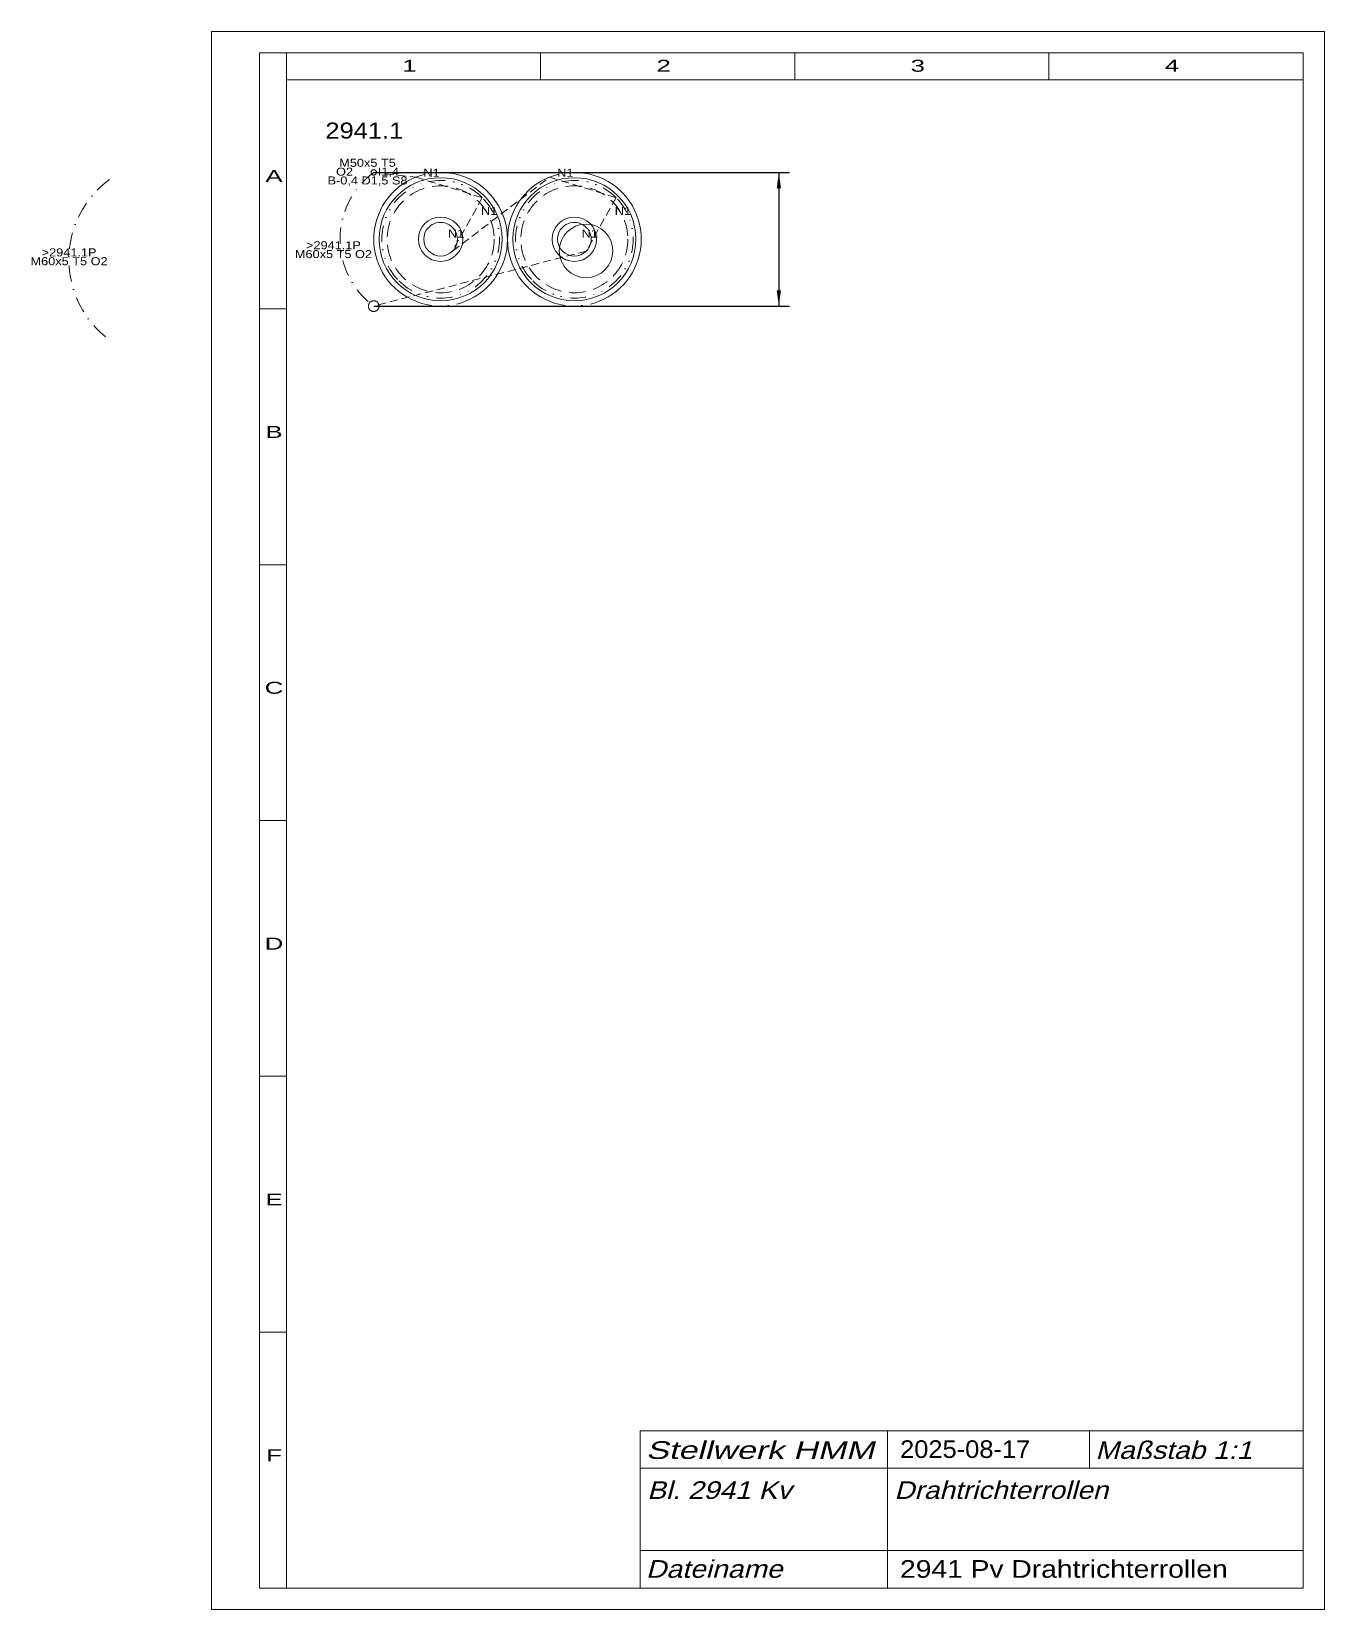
# Model space of a CAD drawing. Extents: x -33 to 209, y 1 to 296.
import ezdxf
from ezdxf.enums import TextEntityAlignment as Align

# ---------------------------------------------------------------- set-up
doc = ezdxf.new("R2010")
doc.units = 0
doc.header["$LTSCALE"] = 6.070615
for name, pattern in [('DASHDOT', [1, 0.5, -0.25, 0, -0.25]), ('DASHED', [0.75, 0.5, -0.25]), ('DIVIDE', [1.25, 0.5, -0.25, 0, -0.25, 0, -0.25]), ('HIDDEN', [0.375, 0.25, -0.125]), ('PHANTOM', [2.5, 1.25, -0.25, 0.25, -0.25, 0.25, -0.25])]:
    doc.linetypes.add(name, pattern=pattern)
for name, color, linetype, lineweight in [('2941_1P', 11, 'CONTINUOUS', 0), ('2941_2 ROLLEN', 150, 'CONTINUOUS', 13), ('2941___ DRAHTRICHTER', 230, 'CONTINUOUS', 0), ('BEMASSUNG', 7, 'CONTINUOUS', 25), ('BESCHRIFTUNG', 7, 'CONTINUOUS', 25), ('HILFSLINIEN', 3, 'CONTINUOUS', 0), ('MASSGRENZEN', 172, 'CONTINUOUS', 25), ('MASSLINIEN', 172, 'CONTINUOUS', 25), ('MASSTEXTE', 212, 'CONTINUOUS', 25), ('STANDARD', 7, 'CONTINUOUS', 0)]:
    doc.layers.add(name, color=color, linetype=linetype, lineweight=lineweight)
doc.styles.add('Arial', font='arial.ttf')

# ---------------------------------------------------------------- blocks, each defined once
blk = doc.blocks.new('D352027136')
at = {"layer": 'MASSGRENZEN'}
for points in [[(107.03, 269.67), (107.43, 266.7), (106.64, 266.7)], [(107.03, 244.67), (106.64, 247.65), (107.43, 247.65)]]:
    blk.add_solid(points, dxfattribs=at)
at = {"layer": 'MASSLINIEN', "color": 172}
for p, q in [((31.32, 269.67), (109.03, 269.67)), ((107.03, 269.67), (107.03, 244.67)), ((31.32, 244.67), (109.03, 244.67))]:
    blk.add_line(p, q, dxfattribs=at)

msp = doc.modelspace()

# ---------------------------------------------------------------- linework, layer by layer
at = {"layer": '2941_1P', "linetype": 'HIDDEN'}
for p, q in [((31.32, 269.67), (39.18, 268.78)), ((39.18, 268.78), (51.6, 264.95)), ((46.05, 254.95), (64.18, 268.78)), ((64.18, 268.78), (76.6, 264.95)), ((51.6, 264.95), (46.05, 254.95)), ((76.6, 264.95), (71.05, 254.95)), ((71.05, 254.95), (31.32, 244.67))]:
    msp.add_line(p, q, dxfattribs=at)
at = {"layer": '2941_1P', "linetype": 'PHANTOM'}
for centre, radius in [((31.32, 269.67), 0.5), ((31.32, 244.67), 1)]:
    msp.add_circle(centre, radius, dxfattribs=at)
at = {"layer": '2941_1P', "color": 34}
for centre, radius, start, end in [((43.82, 257.17), 12.5, 111.8014, 248.1986), ((43.82, 257.17), 12.5, 291.8014, 428.1986), ((68.82, 257.17), 12.5, 111.8014, 248.1986), ((68.82, 257.17), 12.5, 291.8014, 428.1986), ((43.82, 257.17), 3.15, 135, 315), ((68.82, 257.17), 3.15, 135, 315)]:
    msp.add_arc(centre, radius, start, end, dxfattribs=at)
at = {"layer": '2941_1P', "linetype": 'DIVIDE'}
for centre, radius, start, end in [((43.82, 257.17), 12.5, 68.1986, 111.8014), ((68.82, 257.17), 12.5, 68.1986, 111.8014), ((43.82, 257.17), 11, 225, 405), ((68.82, 257.17), 11, 225, 405), ((43.82, 257.17), 12.5, 248.1986, 291.8014), ((68.82, 257.17), 12.5, 248.1986, 291.8014)]:
    msp.add_arc(centre, radius, start, end, dxfattribs=at)
at = {"layer": '2941_1P', "color": 34, "linetype": 'DIVIDE'}
for centre in [(43.82, 257.17), (68.82, 257.17)]:
    msp.add_arc(centre, 11, 45, 225, dxfattribs=at)
at = {"layer": '2941_1P'}
for centre in [(43.82, 257.17), (68.82, 257.17)]:
    msp.add_arc(centre, 3.15, 315, 495, dxfattribs=at)
at = {"layer": '2941_2 ROLLEN'}
for centre, radius in [((43.82, 257.17), 11.5), ((68.82, 257.17), 11.5), ((43.82, 257.17), 4.15), ((68.82, 257.17), 4.15)]:
    msp.add_circle(centre, radius, dxfattribs=at)
at = {"layer": '2941_2 ROLLEN', "linetype": 'DASHED'}
for centre in [(43.82, 257.17), (68.82, 257.17)]:
    msp.add_circle(centre, 10, dxfattribs=at)
at = {"layer": '2941___ DRAHTRICHTER', "linetype": 'DASHDOT'}
for centre, radius in [((40.56, 257.17), 15.54), ((-7, 253.35), 18.65)]:
    msp.add_arc(centre, radius, 126.4505, 233.5495, dxfattribs=at)
at = {"layer": 'HILFSLINIEN'}
msp.add_circle((71, 255), 5, dxfattribs=at)
at = {"layer": 'STANDARD'}
for p, q in [((1, 1), (1, 296)), ((1, 296), (209, 296)), ((209, 296), (209, 1)), ((10, 5), (10, 292)), ((10, 292), (15, 292)), ((15, 292), (205, 292)), ((15, 287), (15, 292)), ((62.5, 292), (62.5, 287)), ((110, 292), (110, 287)), ((157.5, 292), (157.5, 287)), ((205, 292), (205, 287)), ((15, 287), (205, 287)), ((15, 5), (15, 287)), ((205, 287), (205, 5)), ((10, 244.17), (15, 244.17)), ((10, 196.33), (15, 196.33)), ((205, 182.12), (205, 5.12)), ((10, 148.5), (15, 148.5)), ((10, 100.67), (15, 100.67)), ((10, 52.83), (15, 52.83)), ((10, 5), (15, 5)), ((205, 5), (15, 5)), ((209, 1), (1, 1))]:
    msp.add_line(p, q, dxfattribs=at)
at = {"layer": 'STANDARD', "lineweight": 0}
for p, q in [((81.11, 34.4), (205, 34.4)), ((81.11, 34.4), (81.11, 5)), ((127.31, 34.4), (127.31, 5)), ((165.11, 34.4), (165.11, 27.4)), ((81.11, 27.4), (205, 27.4)), ((81.11, 12), (205, 12))]:
    msp.add_line(p, q, dxfattribs=at)

# ---------------------------------------------------------------- block references
at = {"layer": 'BEMASSUNG'}
msp.add_blockref('D352027136', (0, 0), dxfattribs=at)

# ---------------------------------------------------------------- texts
at = {"layer": '2941_1P', "style": 'Arial'}
for width, p in [(1.135027, (40.6, 268.84)), (1.135027, (65.6, 268.84)), (1.135027, (51.37, 261.72)), (1.135027, (76.37, 261.72)), (1.135011, (45.18, 257.48)), (1.135011, (70.18, 257.48))]:
    msp.add_text('N1', height=1.5, dxfattribs=dict(at, width=width)).set_placement(p)
at = {"layer": '2941_1P', "linetype": 'DASHDOT', "insert": (30.16, 269.67), "char_height": 1.5, "attachment_point": 5, "line_spacing_factor": 0.66, "style": 'Arial'}
msp.add_mtext('\\W1.135088;M50x5 T5\\PO2       I1,4\\PB-0,4 D1,5 S8', dxfattribs=at)
at = {"layer": '2941___ DRAHTRICHTER', "linetype": 'DASHDOT', "char_height": 1.5, "attachment_point": 5, "line_spacing_factor": 0.66, "style": 'Arial'}
for insert in [(23.79, 255.21), (-25.62, 253.88)]:
    msp.add_mtext('\\W1.135107;>2941.1P \\PM60x5 T5 O2', dxfattribs=dict(at, insert=insert))
at = {"layer": 'BESCHRIFTUNG', "linetype": 'DASHDOT', "style": 'Arial', "width": 1.135138}
msp.add_text('2941.1', height=3, dxfattribs=at).set_placement((22.29, 275.99))
at = {"layer": 'BESCHRIFTUNG', "style": 'Arial', "oblique": 15}
for s, width, p in [('Stellwerk HMM', 1.375804, (82.2, 32.44)), ('Maßstab 1:1', 1.143719, (166.2, 32.44)), ('Bl. 2941 Kv', 1.143716, (82.42, 24.96)), ('Drahtrichterrollen', 1.130214, (128.62, 24.96)), ('Dateiname', 1.143709, (82.2, 10.22))]:
    msp.add_text(s, height=3.3, dxfattribs=dict(at, width=width)).set_placement(p, align=Align.TOP_LEFT)
at = {"layer": 'BESCHRIFTUNG', "style": 'Arial'}
for s, width, p in [('2025-08-17', 1.031837, (129.69, 32.62)), ('2941 Pv Drahtrichterrollen', 1.143707, (129.69, 10.22))]:
    msp.add_text(s, height=3.3, dxfattribs=dict(at, width=width)).set_placement(p, align=Align.TOP_LEFT)
at = {"layer": 'STANDARD', "style": 'Arial'}
for s, width, p in [('1', 1.547923, (38, 290.72)), ('2', 1.547922, (85.5, 290.72)), ('3', 1.547923, (133, 290.72)), ('4', 1.547923, (180.5, 290.72)), ('A', 1.547987, (12.68, 270.1)), ('B', 1.547987, (12.68, 222.26)), ('C', 1.548103, (12.68, 174.43)), ('D', 1.548104, (12.68, 126.6)), ('E', 1.547987, (12.68, 78.76)), ('F', 1.547769, (12.68, 30.93))]:
    msp.add_text(s, height=2.23, dxfattribs=dict(at, width=width)).set_placement(p, align=Align.TOP_CENTER)

doc.saveas('drawing.dxf')
